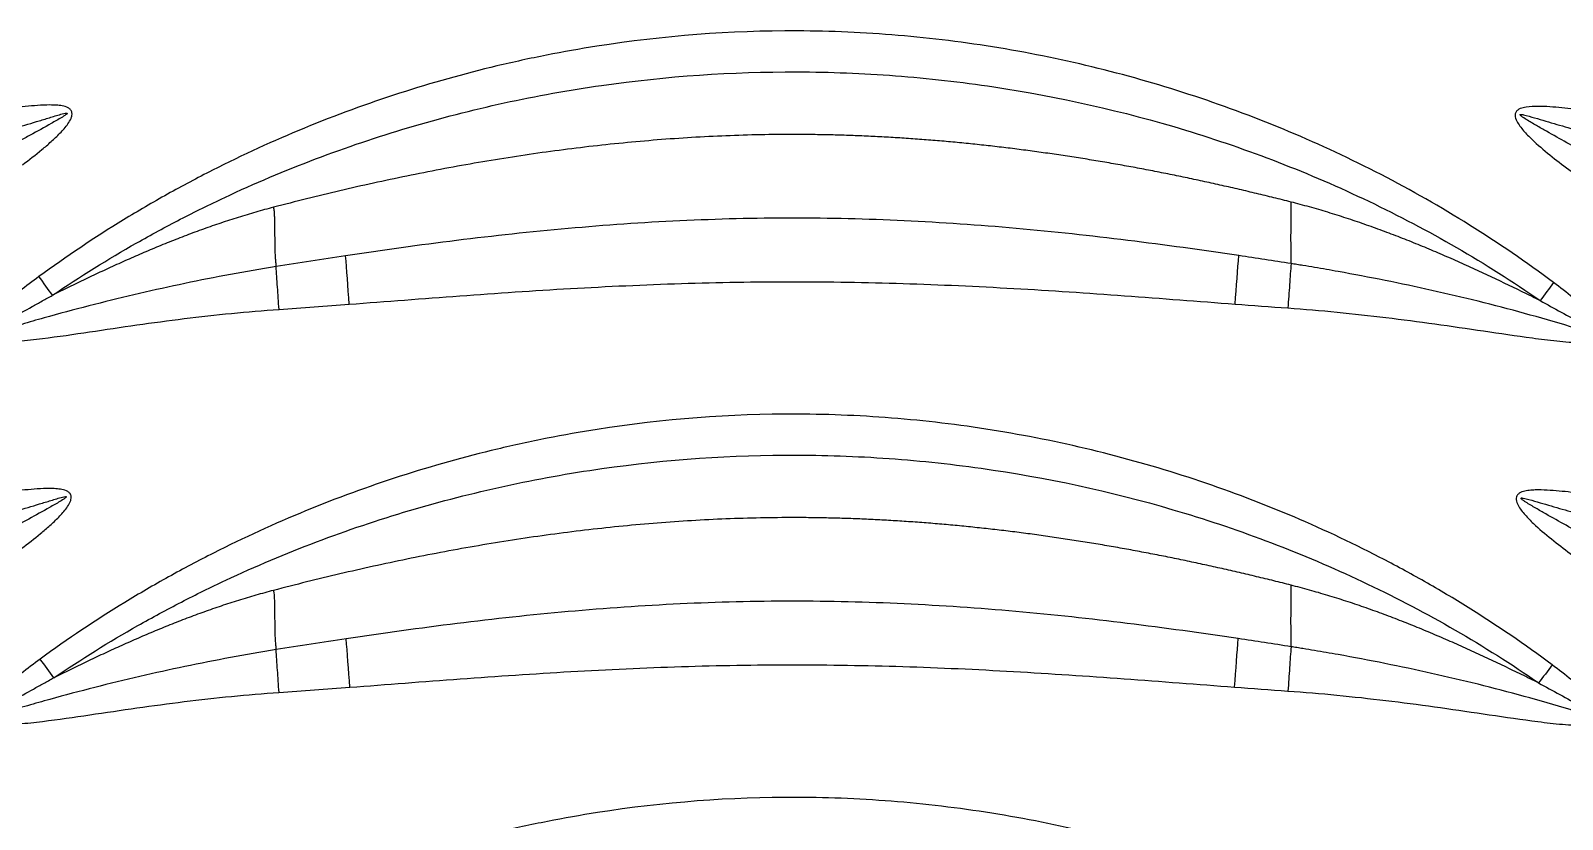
# Model space of a CAD drawing. Extents: x -2 to 78, y -19 to 124.
# Drawn here: x 38.67 to 43.668, y 30.277 to 32.85 of the extents above; entities that cross this region are included whole.
import ezdxf

# ---------------------------------------------------------------- set-up
doc = ezdxf.new("R2010")
doc.units = 0
doc.header["$MEASUREMENT"] = 0
doc.layers.add('1', color=4, linetype='Continuous')
doc.layers.add('GEOMETRY', color=2, linetype='Continuous', lineweight=25)

# ---------------------------------------------------------------- blocks, each defined once
blk = doc.blocks.new('2026 BEAM 220')
at = {"layer": 'GEOMETRY', "flags": 128}
for points in [[(41.6897, 31.9576), (41.6881, 31.979), (41.6865, 32.0002), (41.6849, 32.0211), (41.6833, 32.0415), (41.6818, 32.0614), (41.6804, 32.0804), (41.679, 32.0986), (41.6777, 32.1157)], [(44.5805, 31.9581), (44.5821, 31.9795), (44.5838, 32.0007), (44.5853, 32.0216), (44.5869, 32.0421), (44.5884, 32.0619), (44.5898, 32.081), (44.5912, 32.0991), (44.5925, 32.1163)], [(41.6915, 30.7079), (41.6899, 30.7293), (41.6883, 30.7506), (41.6867, 30.7715), (41.6851, 30.7919), (41.6836, 30.8118), (41.6822, 30.8308), (41.6808, 30.849), (41.6795, 30.8661)], [(44.5786, 30.7085), (44.5802, 30.7299), (44.5818, 30.7511), (44.5834, 30.7721), (44.5849, 30.7925), (44.5864, 30.8123), (44.5879, 30.8314), (44.5892, 30.8496), (44.5905, 30.8667)]]:
    blk.add_lwpolyline(points, dxfattribs=at)
at = {"layer": 'GEOMETRY'}
for points, knots in [([(45.6197, 32.0285), (45.5308, 32.095), (45.4394, 32.1575), (45.2516, 32.2747), (45.1553, 32.3295), (44.8596, 32.4823), (44.6569, 32.5672), (44.2412, 32.7049), (44.0281, 32.7577), (43.7549, 32.8029), (43.6999, 32.8108), (43.5902, 32.8245), (43.5354, 32.8302), (43.371, 32.8441), (43.2615, 32.849), (42.9333, 32.8503), (42.7149, 32.8334), (42.4425, 32.7907), (42.388, 32.7811), (42.2792, 32.7596), (42.2251, 32.7478), (42.0639, 32.7093), (41.958, 32.6796), (41.6442, 32.5783), (41.4407, 32.4948), (41.1937, 32.3697), (41.1447, 32.3436), (41.0479, 32.2896), (41.0001, 32.2617), (40.8584, 32.175), (40.7664, 32.1134), (40.6769, 32.0478)], [0, 0, 0, 0, 0.0625, 0.0625, 0.125, 0.125, 0.25, 0.25, 0.375, 0.375, 0.40625, 0.40625, 0.4375, 0.4375, 0.5, 0.5, 0.625, 0.625, 0.65625, 0.65625, 0.6875, 0.6875, 0.75, 0.75, 0.875, 0.875, 0.90625, 0.90625, 0.9375, 0.9375, 1, 1, 1, 1]), ([(40.7214, 31.987), (40.8107, 32.0477), (40.9022, 32.1046), (41.0427, 32.1843), (41.0901, 32.2099), (41.1859, 32.2594), (41.2344, 32.2833), (41.4784, 32.3976), (41.6786, 32.4734), (41.9863, 32.5647), (42.0901, 32.5914), (42.3001, 32.6372), (42.4066, 32.6564), (42.7256, 32.7019), (42.9386, 32.7165), (43.2586, 32.7154), (43.3653, 32.7112), (43.5256, 32.699), (43.579, 32.694), (43.6859, 32.6819), (43.7395, 32.6748), (44.0058, 32.6349), (44.2143, 32.5877), (44.6224, 32.4635), (44.822, 32.3865), (45.1142, 32.2469), (45.2096, 32.1967), (45.396, 32.0889), (45.487, 32.0313), (45.5757, 31.9698)], [0, 0, 0, 0, 0.0625, 0.0625, 0.09375, 0.09375, 0.125, 0.125, 0.25, 0.25, 0.3125, 0.3125, 0.375, 0.375, 0.5, 0.5, 0.5625, 0.5625, 0.59375, 0.59375, 0.625, 0.625, 0.75, 0.75, 0.875, 0.875, 0.9375, 0.9375, 1, 1, 1, 1]), ([(40.6233, 32.4127), (40.6446, 32.4287), (40.6657, 32.445), (40.6966, 32.4706), (40.7067, 32.4792), (40.7265, 32.497), (40.7362, 32.5062), (40.7548, 32.5253), (40.7637, 32.5352), (40.7753, 32.5517), (40.7789, 32.5574), (40.7829, 32.5666), (40.784, 32.5699), (40.7852, 32.5765), (40.7854, 32.58), (40.784, 32.5866), (40.7824, 32.5897), (40.7779, 32.5948), (40.7752, 32.5968), (40.7662, 32.6016), (40.7596, 32.6034), (40.7464, 32.6059), (40.7397, 32.6067), (40.7262, 32.6075), (40.7195, 32.6077), (40.6993, 32.6077), (40.6858, 32.607), (40.659, 32.6052), (40.6456, 32.6039), (40.6055, 32.5997), (40.5789, 32.5963), (40.499, 32.5854), (40.4459, 32.5773), (40.3396, 32.5614), (40.2865, 32.5536), (40.18, 32.5387), (40.1268, 32.5317), (39.9668, 32.5122), (39.8599, 32.5015), (39.7527, 32.4939)], [0, 0, 0, 0, 0.0625, 0.0625, 0.09375, 0.09375, 0.125, 0.125, 0.15625, 0.15625, 0.171875, 0.171875, 0.179687, 0.179687, 0.1875, 0.1875, 0.195312, 0.195312, 0.203125, 0.203125, 0.21875, 0.21875, 0.234375, 0.234375, 0.25, 0.25, 0.28125, 0.28125, 0.3125, 0.3125, 0.375, 0.375, 0.5, 0.5, 0.625, 0.625, 0.75, 0.75, 1, 1, 1, 1]), ([(46.4603, 32.4982), (46.3565, 32.5053), (46.2529, 32.5158), (46.0979, 32.535), (46.0463, 32.542), (45.9432, 32.5567), (45.8918, 32.5644), (45.7888, 32.5796), (45.7373, 32.5873), (45.6598, 32.5969), (45.6339, 32.5998), (45.595, 32.6025), (45.582, 32.6032), (45.5559, 32.6033), (45.5429, 32.6029), (45.5235, 32.5998), (45.5172, 32.5983), (45.5081, 32.5945), (45.5052, 32.593), (45.5, 32.589), (45.4978, 32.5865), (45.4949, 32.5806), (45.4942, 32.5773), (45.4942, 32.5708), (45.4948, 32.5675), (45.4977, 32.5581), (45.5008, 32.5524), (45.5077, 32.5414), (45.5115, 32.5362), (45.5197, 32.5261), (45.524, 32.5212), (45.5372, 32.507), (45.5464, 32.4979), (45.575, 32.4714), (45.5949, 32.4548), (45.6355, 32.4224), (45.6561, 32.4068), (45.6771, 32.3915)], [0, 0, 0, 0, 0.25, 0.25, 0.375, 0.375, 0.5, 0.5, 0.625, 0.625, 0.6875, 0.6875, 0.71875, 0.71875, 0.75, 0.75, 0.765625, 0.765625, 0.773438, 0.773438, 0.78125, 0.78125, 0.789063, 0.789063, 0.796875, 0.796875, 0.8125, 0.8125, 0.828125, 0.828125, 0.84375, 0.84375, 0.875, 0.875, 0.9375, 0.9375, 1, 1, 1, 1]), ([(39.7629, 32.3492), (39.8659, 32.3654), (39.9686, 32.3838), (40.1731, 32.4251), (40.275, 32.4478), (40.4269, 32.4855), (40.4774, 32.4986), (40.578, 32.5264), (40.6281, 32.5411), (40.6905, 32.5599), (40.703, 32.5637), (40.728, 32.5713), (40.7404, 32.5752), (40.7562, 32.5794), (40.7593, 32.5802), (40.7641, 32.5811), (40.7658, 32.5814), (40.7678, 32.5814), (40.7682, 32.5813), (40.7688, 32.5811), (40.769, 32.581), (40.7691, 32.5806), (40.7691, 32.5804), (40.7687, 32.5794), (40.7681, 32.5788), (40.7651, 32.5761), (40.7623, 32.5743), (40.7568, 32.5707), (40.754, 32.5689), (40.74, 32.5604), (40.7286, 32.5539), (40.6944, 32.5345), (40.6714, 32.5218), (40.6369, 32.5029), (40.6254, 32.4965), (40.6024, 32.484), (40.5908, 32.4777), (40.5793, 32.4714)], [0, 0, 0, 0, 0.25, 0.25, 0.5, 0.5, 0.625, 0.625, 0.75, 0.75, 0.78125, 0.78125, 0.8125, 0.8125, 0.820313, 0.820313, 0.824219, 0.824219, 0.825195, 0.825195, 0.825684, 0.825684, 0.826172, 0.826172, 0.828125, 0.828125, 0.835938, 0.835938, 0.84375, 0.84375, 0.875, 0.875, 0.9375, 0.9375, 0.96875, 0.96875, 1, 1, 1, 1]), ([(45.7216, 32.4523), (45.677, 32.4767), (45.6325, 32.5014), (45.5773, 32.5329), (45.5662, 32.5392), (45.5443, 32.552), (45.5333, 32.5584), (45.52, 32.5672), (45.5174, 32.569), (45.5136, 32.5719), (45.5124, 32.5729), (45.511, 32.5743), (45.5107, 32.5746), (45.5103, 32.5753), (45.5101, 32.5756), (45.51, 32.5764), (45.5104, 32.5767), (45.5111, 32.577), (45.5115, 32.5771), (45.5135, 32.5772), (45.5151, 32.5769), (45.5182, 32.5764), (45.5197, 32.5761), (45.5243, 32.5751), (45.5274, 32.5743), (45.5426, 32.5703), (45.5547, 32.5667), (45.591, 32.556), (45.6152, 32.5489), (45.6637, 32.5348), (45.688, 32.5279), (45.7609, 32.5076), (45.8096, 32.4947), (45.9563, 32.4574), (46.0545, 32.4346), (46.2026, 32.4036), (46.2521, 32.3937), (46.3265, 32.3799), (46.3513, 32.3754), (46.3886, 32.369), (46.4072, 32.3658), (46.4259, 32.3627), (46.4383, 32.3607), (46.4445, 32.3597), (46.4508, 32.3587)], [0, 0, 0, 0, 0.125, 0.125, 0.15625, 0.15625, 0.1875, 0.1875, 0.195313, 0.195313, 0.199219, 0.199219, 0.200195, 0.200195, 0.201172, 0.201172, 0.202148, 0.202148, 0.203125, 0.203125, 0.207031, 0.207031, 0.210938, 0.210938, 0.21875, 0.21875, 0.25, 0.25, 0.3125, 0.3125, 0.375, 0.375, 0.5, 0.5, 0.75, 0.75, 0.875, 0.875, 0.9375, 0.9375, 0.96875, 0.984375, 0.984375, 1, 1, 1, 1]), ([(44.7629, 32.2911), (44.7442, 32.2958), (44.7069, 32.3052), (44.6507, 32.3188), (44.5944, 32.3321), (44.538, 32.345), (44.4815, 32.3575), (44.425, 32.3696), (44.3683, 32.3813), (44.3115, 32.3925), (44.2546, 32.4033), (44.1977, 32.4136), (44.1406, 32.4235), (44.0835, 32.4328), (44.0262, 32.4417), (43.9689, 32.4501), (43.9115, 32.4581), (43.854, 32.4655), (43.7964, 32.4724), (43.7387, 32.4787), (43.681, 32.4846), (43.6232, 32.4899), (43.5654, 32.4946), (43.5075, 32.4988), (43.4495, 32.5024), (43.3916, 32.5055), (43.3335, 32.5079), (43.2755, 32.5097), (43.2174, 32.511), (43.1594, 32.5115), (43.0833, 32.5115), (42.9891, 32.5098), (42.8769, 32.5056), (42.7648, 32.4991), (42.6529, 32.4904), (42.5412, 32.4797), (42.4298, 32.4671), (42.3187, 32.4525), (42.2079, 32.436), (42.0974, 32.4177), (41.9873, 32.3978), (41.8775, 32.3761), (41.7681, 32.3528), (41.6591, 32.328), (41.5504, 32.3018), (41.4782, 32.2832), (41.4422, 32.2739)], [0, 0, 0, 0, 0.017238, 0.034478, 0.05172, 0.068963, 0.086206, 0.10345, 0.120693, 0.137935, 0.155177, 0.172417, 0.189658, 0.206897, 0.224137, 0.241378, 0.258619, 0.275862, 0.293105, 0.31035, 0.327594, 0.344839, 0.362082, 0.379325, 0.396567, 0.413808, 0.431048, 0.448287, 0.465525, 0.482763, 0.500001, 0.533328, 0.566659, 0.599993, 0.633332, 0.666672, 0.70001, 0.733344, 0.766672, 0.799998, 0.833326, 0.866658, 0.899997, 0.933337, 0.966673, 1, 1, 1, 1]), ([(41.4422, 32.2739), (41.4325, 32.2714), (41.4133, 32.2663), (41.3845, 32.2582), (41.3558, 32.2499), (41.3273, 32.2411), (41.2988, 32.2321), (41.2704, 32.2227), (41.2422, 32.213), (41.214, 32.203), (41.1859, 32.1928), (41.1579, 32.1823), (41.13, 32.1715), (41.1022, 32.1605), (41.0744, 32.1492), (41.0468, 32.1378), (41.0192, 32.1261), (40.9918, 32.1142), (40.9644, 32.1021), (40.937, 32.0899), (40.9098, 32.0775), (40.8826, 32.0649), (40.8555, 32.0522), (40.8285, 32.0393), (40.8015, 32.0264), (40.7745, 32.0133), (40.7477, 32.0001), (40.7298, 31.9912), (40.7209, 31.9867)], [0, 0, 0, 0, 0.038489, 0.076964, 0.115428, 0.153883, 0.192333, 0.230779, 0.269224, 0.307669, 0.346115, 0.384563, 0.423014, 0.461468, 0.499926, 0.538387, 0.576851, 0.615317, 0.653787, 0.692257, 0.730729, 0.769201, 0.807672, 0.846142, 0.884609, 0.923074, 0.961538, 1, 1, 1, 1]), ([(41.4422, 32.2739), (41.4425, 32.2719), (41.4432, 32.2677), (41.444, 32.261), (41.4446, 32.2539), (41.445, 32.2463), (41.4454, 32.2384), (41.4456, 32.2301), (41.4458, 32.2215), (41.4459, 32.2127), (41.446, 32.2036), (41.446, 32.1944), (41.4461, 32.185), (41.4461, 32.1756), (41.4462, 32.1661), (41.4463, 32.1566), (41.4464, 32.1473), (41.4466, 32.138), (41.4469, 32.129), (41.4473, 32.1201), (41.4478, 32.1115), (41.4483, 32.1032), (41.449, 32.0953), (41.4498, 32.0877), (41.4505, 32.0829), (41.4508, 32.0805)], [0, 0, 0, 0, 0.033363, 0.068562, 0.105508, 0.144092, 0.184194, 0.225683, 0.268419, 0.31226, 0.357057, 0.402662, 0.448921, 0.495682, 0.54279, 0.590094, 0.637439, 0.684675, 0.731651, 0.77822, 0.824236, 0.869556, 0.914045, 0.957568, 1, 1, 1, 1]), ([(44.7629, 32.0901), (44.7629, 32.0925), (44.763, 32.0973), (44.763, 32.1047), (44.763, 32.1123), (44.763, 32.12), (44.763, 32.1279), (44.763, 32.136), (44.7629, 32.1481), (44.7628, 32.1642), (44.7628, 32.1843), (44.7629, 32.2041), (44.7629, 32.2232), (44.7629, 32.2416), (44.7629, 32.259), (44.7629, 32.2755), (44.7629, 32.2859), (44.7629, 32.2911)], [0, 0, 0, 0, 0.041223, 0.082474, 0.123753, 0.16506, 0.206397, 0.247762, 0.289156, 0.389141, 0.485958, 0.579597, 0.670054, 0.757324, 0.841405, 0.922296, 1, 1, 1, 1]), ([(45.5757, 31.9696), (45.557, 31.9788), (45.5195, 31.9973), (45.4632, 32.0246), (45.4066, 32.0515), (45.3498, 32.0777), (45.2927, 32.1034), (45.2353, 32.1283), (45.1775, 32.1524), (45.1194, 32.1756), (45.061, 32.1978), (45.0022, 32.2189), (44.943, 32.2389), (44.8833, 32.2577), (44.8234, 32.2753), (44.7831, 32.2858), (44.7629, 32.2911)], [0, 0, 0, 0, 0.0714357, 0.1428777, 0.2143225, 0.2857658, 0.3572034, 0.4286317, 0.5000488, 0.5714547, 0.6428516, 0.7142447, 0.7856423, 0.8570562, 0.9285021, 1, 1, 1, 1]), ([(44.5925, 32.1163), (44.3512, 32.1523), (44.1094, 32.1833), (43.7447, 32.2157), (43.6227, 32.2242), (43.3789, 32.2356), (43.2569, 32.2386), (43.0129, 32.2386), (42.8909, 32.2355), (42.6467, 32.2239), (42.525, 32.2154), (42.1606, 32.1829), (41.9189, 32.1518), (41.6777, 32.1157)], [0, 0, 0, 0, 0.25, 0.25, 0.375, 0.375, 0.5, 0.5, 0.625, 0.625, 0.75, 0.75, 1, 1, 1, 1]), ([(40.6768, 32.0478), (40.6558, 32.0323), (40.6349, 32.0165), (40.5941, 31.9839), (40.5741, 31.9671), (40.5454, 31.9404), (40.5361, 31.9312), (40.5229, 31.9167), (40.5186, 31.9118), (40.5105, 31.9015), (40.5066, 31.8962), (40.4999, 31.8849), (40.4969, 31.879), (40.4946, 31.8694), (40.4943, 31.8661), (40.495, 31.8595), (40.4961, 31.8563), (40.4998, 31.8509), (40.5024, 31.8487), (40.5078, 31.8451), (40.5109, 31.8437), (40.5201, 31.8403), (40.5265, 31.839), (40.5459, 31.8363), (40.5588, 31.836), (40.5848, 31.8363), (40.5978, 31.8369), (40.6366, 31.8398), (40.6624, 31.8426), (40.7396, 31.8522), (40.7909, 31.8598), (40.8936, 31.875), (40.9449, 31.8827), (41.0477, 31.8973), (41.0991, 31.9042), (41.2535, 31.9233), (41.3567, 31.9338), (41.4603, 31.9409)], [0, 0, 0, 0, 0.0625, 0.0625, 0.125, 0.125, 0.15625, 0.15625, 0.171875, 0.171875, 0.1875, 0.1875, 0.203125, 0.203125, 0.210937, 0.210937, 0.21875, 0.21875, 0.226562, 0.226562, 0.234375, 0.234375, 0.25, 0.25, 0.28125, 0.28125, 0.3125, 0.3125, 0.375, 0.375, 0.5, 0.5, 0.625, 0.625, 0.75, 0.75, 1, 1, 1, 1]), ([(41.4508, 32.0805), (41.3512, 32.0645), (41.2519, 32.046), (41.0543, 32.0046), (40.9559, 31.9818), (40.8091, 31.9444), (40.7603, 31.9315), (40.6873, 31.9112), (40.663, 31.9043), (40.6146, 31.8902), (40.5904, 31.883), (40.554, 31.8724), (40.5419, 31.8688), (40.5267, 31.8648), (40.5236, 31.8641), (40.519, 31.8631), (40.5174, 31.8628), (40.5151, 31.8625), (40.5143, 31.8624), (40.5127, 31.8623), (40.5119, 31.8623), (40.5108, 31.8626), (40.5104, 31.8629), (40.5104, 31.8637), (40.5106, 31.8641), (40.5113, 31.8651), (40.5118, 31.8657), (40.5136, 31.8673), (40.5148, 31.8682), (40.5186, 31.871), (40.5212, 31.8728), (40.5343, 31.8814), (40.5452, 31.8878), (40.5669, 31.9004), (40.5778, 31.9067), (40.6105, 31.9253), (40.6325, 31.9376), (40.6654, 31.956), (40.6764, 31.9621), (40.6984, 31.9743), (40.7093, 31.9803), (40.7204, 31.9864)], [0, 0, 0, 0, 0.25, 0.25, 0.5, 0.5, 0.625, 0.625, 0.6875, 0.6875, 0.75, 0.75, 0.78125, 0.78125, 0.789062, 0.789062, 0.792969, 0.792969, 0.794922, 0.794922, 0.796875, 0.796875, 0.797852, 0.797852, 0.798828, 0.798828, 0.800781, 0.800781, 0.804687, 0.804687, 0.8125, 0.8125, 0.84375, 0.84375, 0.875, 0.875, 0.9375, 0.9375, 0.96875, 0.96875, 1, 1, 1, 1]), ([(41.4603, 31.9408), (41.4586, 31.9655), (41.457, 31.9902), (41.4537, 32.0375), (41.4522, 32.0601), (41.4508, 32.0805)], [0, 0, 0, 0, 0.5, 0.5, 1, 1, 1, 1]), ([(44.7629, 32.0901), (44.7615, 32.0691), (44.7598, 32.0459), (44.7564, 31.9969), (44.7545, 31.9711), (44.7527, 31.9454)], [0, 0, 0, 0, 0.5, 0.5, 1, 1, 1, 1]), ([(45.5757, 31.9696), (45.5987, 31.9571), (45.6217, 31.9445), (45.6677, 31.9192), (45.6906, 31.9066), (45.7249, 31.8872), (45.7362, 31.8807), (45.7502, 31.8721), (45.753, 31.8704), (45.7585, 31.8668), (45.7612, 31.865), (45.7643, 31.8622), (45.7649, 31.8616), (45.7655, 31.8605), (45.7655, 31.86), (45.7648, 31.8596), (45.7644, 31.8595), (45.7624, 31.8594), (45.7607, 31.8597), (45.7559, 31.8606), (45.7528, 31.8614), (45.7371, 31.8655), (45.7247, 31.8693), (45.6998, 31.8769), (45.6873, 31.8806), (45.6251, 31.8994), (45.5752, 31.9139), (45.4749, 31.9415), (45.4246, 31.9546), (45.2732, 31.9921), (45.1716, 32.0147), (45.0188, 32.0454), (44.9678, 32.0551), (44.8911, 32.0689), (44.8655, 32.0733), (44.8271, 32.0798), (44.8078, 32.083), (44.7886, 32.086), (44.7758, 32.0881), (44.7694, 32.0891), (44.7629, 32.0901)], [0, 0, 0, 0, 0.0625, 0.0625, 0.125, 0.125, 0.15625, 0.15625, 0.164062, 0.164062, 0.171875, 0.171875, 0.173828, 0.173828, 0.174805, 0.174805, 0.175781, 0.175781, 0.179687, 0.179687, 0.1875, 0.1875, 0.21875, 0.21875, 0.25, 0.25, 0.375, 0.375, 0.5, 0.5, 0.75, 0.75, 0.875, 0.875, 0.9375, 0.9375, 0.96875, 0.984375, 0.984375, 1, 1, 1, 1]), ([(41.6897, 31.9576), (41.81, 31.9667), (41.9303, 31.9762), (42.1709, 31.9938), (42.2913, 32.002), (42.5321, 32.0158), (42.6526, 32.0214), (42.8939, 32.029), (43.0145, 32.0311), (43.2557, 32.0311), (43.3763, 32.0291), (43.6174, 32.0216), (43.738, 32.016), (43.9789, 32.0023), (44.0993, 31.9942), (44.3399, 31.9766), (44.4602, 31.9672), (44.5805, 31.9581)], [0, 0, 0, 0, 0.125, 0.125, 0.25, 0.25, 0.375, 0.375, 0.5, 0.5, 0.625, 0.625, 0.75, 0.75, 0.875, 0.875, 1, 1, 1, 1]), ([(44.7527, 31.9454), (44.8598, 31.9379), (44.9664, 31.9272), (45.126, 31.9079), (45.1791, 31.901), (45.2853, 31.8862), (45.3383, 31.8784), (45.4443, 31.8627), (45.4973, 31.8547), (45.577, 31.844), (45.6035, 31.8406), (45.6435, 31.8365), (45.6568, 31.8353), (45.6836, 31.8335), (45.697, 31.8329), (45.717, 31.833), (45.7237, 31.8332), (45.7371, 31.8342), (45.7438, 31.8349), (45.7569, 31.8376), (45.7635, 31.8395), (45.7722, 31.8445), (45.7749, 31.8465), (45.7792, 31.8517), (45.7807, 31.8549), (45.7818, 31.8615), (45.7816, 31.865), (45.7803, 31.8715), (45.7791, 31.8747), (45.7751, 31.8839), (45.7716, 31.8896), (45.76, 31.9059), (45.7511, 31.9159), (45.7325, 31.935), (45.7228, 31.9442), (45.703, 31.962), (45.6929, 31.9707), (45.6621, 31.9961), (45.641, 32.0125), (45.6197, 32.0285)], [0, 0, 0, 0, 0.25, 0.25, 0.375, 0.375, 0.5, 0.5, 0.625, 0.625, 0.6875, 0.6875, 0.71875, 0.71875, 0.75, 0.75, 0.765625, 0.765625, 0.78125, 0.78125, 0.796875, 0.796875, 0.804688, 0.804688, 0.8125, 0.8125, 0.820313, 0.820313, 0.828125, 0.828125, 0.84375, 0.84375, 0.875, 0.875, 0.90625, 0.90625, 0.9375, 0.9375, 1, 1, 1, 1]), ([(45.6151, 30.781), (45.5263, 30.8473), (45.435, 30.9096), (45.2944, 30.9972), (45.247, 31.0255), (45.1508, 31.0801), (45.1021, 31.1064), (44.8562, 31.2333), (44.6539, 31.3179), (44.2389, 31.4551), (44.0262, 31.5077), (43.7535, 31.5527), (43.6986, 31.5606), (43.5891, 31.5743), (43.5344, 31.58), (43.3704, 31.5938), (43.2611, 31.5987), (42.9336, 31.5999), (42.7156, 31.5831), (42.4437, 31.5405), (42.3893, 31.5309), (42.2807, 31.5095), (42.2267, 31.4977), (42.0659, 31.4594), (41.9601, 31.4298), (41.6469, 31.3289), (41.4438, 31.2457), (41.1972, 31.121), (41.1482, 31.095), (41.0515, 31.0411), (41.0038, 31.0133), (40.8624, 30.9269), (40.7705, 30.8655), (40.6811, 30.8001)], [0, 0, 0, 0, 0.0625, 0.0625, 0.09375, 0.09375, 0.125, 0.125, 0.25, 0.25, 0.375, 0.375, 0.40625, 0.40625, 0.4375, 0.4375, 0.5, 0.5, 0.625, 0.625, 0.65625, 0.65625, 0.6875, 0.6875, 0.75, 0.75, 0.875, 0.875, 0.90625, 0.90625, 0.9375, 0.9375, 1, 1, 1, 1]), ([(40.7256, 30.7391), (40.8148, 30.7996), (40.9062, 30.8563), (41.0465, 30.9357), (41.0938, 30.9613), (41.1894, 31.0106), (41.2378, 31.0344), (41.4814, 31.1483), (41.6813, 31.2238), (41.9884, 31.3148), (42.092, 31.3414), (42.3016, 31.3871), (42.4079, 31.4063), (42.7262, 31.4516), (42.9388, 31.4662), (43.2582, 31.4651), (43.3647, 31.4609), (43.5246, 31.4487), (43.5779, 31.4437), (43.6846, 31.4317), (43.7381, 31.4247), (44.0039, 31.3848), (44.212, 31.3378), (44.6193, 31.2141), (44.8185, 31.1373), (45.1102, 30.9983), (45.2055, 30.9482), (45.3916, 30.8408), (45.4825, 30.7834), (45.5711, 30.7221)], [0, 0, 0, 0, 0.0625, 0.0625, 0.09375, 0.09375, 0.125, 0.125, 0.25, 0.25, 0.3125, 0.3125, 0.375, 0.375, 0.5, 0.5, 0.5625, 0.5625, 0.59375, 0.59375, 0.625, 0.625, 0.75, 0.75, 0.875, 0.875, 0.9375, 0.9375, 1, 1, 1, 1]), ([(40.6192, 31.1605), (40.6406, 31.1764), (40.6617, 31.1927), (40.6925, 31.2182), (40.7027, 31.2269), (40.7225, 31.2446), (40.7322, 31.2537), (40.7508, 31.2727), (40.7598, 31.2826), (40.7715, 31.299), (40.7751, 31.3046), (40.7794, 31.3137), (40.7806, 31.3169), (40.7822, 31.3235), (40.7825, 31.3269), (40.7817, 31.3336), (40.7804, 31.3369), (40.7764, 31.3424), (40.7738, 31.3445), (40.7651, 31.3498), (40.7585, 31.3517), (40.7453, 31.3545), (40.7386, 31.3553), (40.7252, 31.3563), (40.7185, 31.3565), (40.6983, 31.3566), (40.6848, 31.356), (40.658, 31.3542), (40.6446, 31.353), (40.6046, 31.3489), (40.578, 31.3455), (40.4982, 31.3347), (40.4451, 31.3266), (40.339, 31.3108), (40.2859, 31.303), (40.1796, 31.2882), (40.1264, 31.2812), (39.9666, 31.2619), (39.8599, 31.2512), (39.7527, 31.2437)], [0, 0, 0, 0, 0.0625, 0.0625, 0.09375, 0.09375, 0.125, 0.125, 0.15625, 0.15625, 0.171875, 0.171875, 0.179688, 0.179688, 0.1875, 0.1875, 0.195313, 0.195313, 0.203125, 0.203125, 0.21875, 0.21875, 0.234375, 0.234375, 0.25, 0.25, 0.28125, 0.28125, 0.3125, 0.3125, 0.375, 0.375, 0.5, 0.5, 0.625, 0.625, 0.75, 0.75, 1, 1, 1, 1]), ([(46.4603, 31.2478), (46.3565, 31.2549), (46.253, 31.2654), (46.0982, 31.2845), (46.0466, 31.2914), (45.9437, 31.306), (45.8922, 31.3137), (45.7893, 31.3288), (45.7379, 31.3365), (45.6605, 31.3459), (45.6346, 31.3487), (45.5957, 31.3513), (45.5827, 31.3519), (45.5632, 31.3518), (45.5567, 31.3517), (45.5437, 31.3508), (45.5372, 31.3501), (45.5244, 31.3478), (45.518, 31.3461), (45.5092, 31.3418), (45.5064, 31.3401), (45.5017, 31.3356), (45.4998, 31.3328), (45.4976, 31.3267), (45.4973, 31.3233), (45.4979, 31.3168), (45.4988, 31.3136), (45.5021, 31.3044), (45.5053, 31.2987), (45.5124, 31.2879), (45.5163, 31.2827), (45.5246, 31.2727), (45.5289, 31.2679), (45.5421, 31.2537), (45.5514, 31.2447), (45.58, 31.2184), (45.5999, 31.2018), (45.6404, 31.1696), (45.6611, 31.154), (45.682, 31.1388)], [0, 0, 0, 0, 0.25, 0.25, 0.375, 0.375, 0.5, 0.5, 0.625, 0.625, 0.6875, 0.6875, 0.71875, 0.71875, 0.734375, 0.734375, 0.75, 0.75, 0.765625, 0.765625, 0.773438, 0.773438, 0.78125, 0.78125, 0.789063, 0.789063, 0.796875, 0.796875, 0.8125, 0.8125, 0.828125, 0.828125, 0.84375, 0.84375, 0.875, 0.875, 0.9375, 0.9375, 1, 1, 1, 1]), ([(39.7629, 31.0991), (39.866, 31.1152), (39.9688, 31.1337), (40.1734, 31.1749), (40.2754, 31.1977), (40.4274, 31.2354), (40.4779, 31.2486), (40.5786, 31.2764), (40.6287, 31.291), (40.6912, 31.3098), (40.7037, 31.3136), (40.7224, 31.3193), (40.7286, 31.3212), (40.7412, 31.3248), (40.7474, 31.3267), (40.7569, 31.329), (40.7601, 31.3298), (40.7642, 31.3301), (40.7651, 31.3302), (40.766, 31.3298), (40.7661, 31.3296), (40.7662, 31.3292), (40.7662, 31.329), (40.7659, 31.3284), (40.7657, 31.3281), (40.7643, 31.3266), (40.763, 31.3256), (40.7565, 31.3208), (40.7509, 31.3174), (40.7342, 31.3074), (40.723, 31.301), (40.6891, 31.2818), (40.6663, 31.2693), (40.6322, 31.2505), (40.6208, 31.2442), (40.598, 31.2318), (40.5867, 31.2256), (40.5752, 31.2194)], [0, 0, 0, 0, 0.25, 0.25, 0.5, 0.5, 0.625, 0.625, 0.75, 0.75, 0.78125, 0.78125, 0.796875, 0.796875, 0.8125, 0.8125, 0.820312, 0.820312, 0.822266, 0.822266, 0.822754, 0.822754, 0.823242, 0.823242, 0.824219, 0.824219, 0.828125, 0.828125, 0.84375, 0.84375, 0.875, 0.875, 0.9375, 0.9375, 0.96875, 0.96875, 1, 1, 1, 1]), ([(45.7266, 31.1998), (45.6823, 31.224), (45.6382, 31.2485), (45.5834, 31.2797), (45.5724, 31.2859), (45.5507, 31.2986), (45.5398, 31.305), (45.5265, 31.3135), (45.5239, 31.3153), (45.52, 31.318), (45.5187, 31.3189), (45.5163, 31.3209), (45.515, 31.3219), (45.5138, 31.3235), (45.5136, 31.3238), (45.5133, 31.3245), (45.5134, 31.325), (45.5144, 31.3257), (45.5153, 31.3256), (45.5177, 31.3256), (45.5192, 31.3253), (45.5239, 31.3245), (45.527, 31.3238), (45.5423, 31.32), (45.5544, 31.3164), (45.5907, 31.3058), (45.6149, 31.2986), (45.6634, 31.2846), (45.6877, 31.2777), (45.7606, 31.2574), (45.8094, 31.2444), (45.9561, 31.2072), (46.0544, 31.1844), (46.2519, 31.143), (46.3512, 31.1245), (46.4507, 31.1085)], [0, 0, 0, 0, 0.125, 0.125, 0.15625, 0.15625, 0.1875, 0.1875, 0.195313, 0.195313, 0.199219, 0.199219, 0.203125, 0.203125, 0.204102, 0.204102, 0.205078, 0.205078, 0.207031, 0.207031, 0.210938, 0.210938, 0.21875, 0.21875, 0.25, 0.25, 0.3125, 0.3125, 0.375, 0.375, 0.5, 0.5, 0.75, 0.75, 1, 1, 1, 1]), ([(44.7629, 31.0411), (44.7442, 31.0458), (44.7069, 31.0552), (44.6507, 31.0688), (44.5944, 31.0821), (44.538, 31.095), (44.4815, 31.1075), (44.425, 31.1196), (44.3683, 31.1313), (44.3115, 31.1425), (44.2546, 31.1533), (44.1977, 31.1636), (44.1406, 31.1735), (44.0835, 31.1828), (44.0262, 31.1917), (43.9689, 31.2001), (43.9115, 31.2081), (43.854, 31.2155), (43.7964, 31.2224), (43.7387, 31.2287), (43.681, 31.2346), (43.6232, 31.2399), (43.5654, 31.2446), (43.5075, 31.2488), (43.4495, 31.2524), (43.3916, 31.2555), (43.3335, 31.2579), (43.2755, 31.2597), (43.2174, 31.261), (43.1594, 31.2615), (43.0833, 31.2615), (42.9891, 31.2598), (42.8769, 31.2556), (42.7648, 31.2491), (42.6529, 31.2404), (42.5412, 31.2297), (42.4298, 31.2171), (42.3187, 31.2025), (42.2079, 31.186), (42.0974, 31.1677), (41.9873, 31.1478), (41.8775, 31.1261), (41.7681, 31.1028), (41.6591, 31.078), (41.5504, 31.0518), (41.4782, 31.0332), (41.4422, 31.0239)], [0, 0, 0, 0, 0.017238, 0.034478, 0.05172, 0.068963, 0.086206, 0.10345, 0.120693, 0.137935, 0.155177, 0.172417, 0.189658, 0.206897, 0.224137, 0.241378, 0.258619, 0.275862, 0.293105, 0.31035, 0.327594, 0.344839, 0.362082, 0.379325, 0.396567, 0.413808, 0.431048, 0.448287, 0.465525, 0.482763, 0.500001, 0.533328, 0.566659, 0.599993, 0.633332, 0.666672, 0.70001, 0.733344, 0.766672, 0.799998, 0.833326, 0.866658, 0.899997, 0.933337, 0.966673, 1, 1, 1, 1]), ([(41.4422, 31.0239), (41.4326, 31.0214), (41.4135, 31.0164), (41.3849, 31.0083), (41.3564, 31), (41.328, 30.9913), (41.2997, 30.9823), (41.2715, 30.973), (41.2434, 30.9634), (41.2153, 30.9535), (41.1874, 30.9434), (41.1596, 30.9329), (41.1319, 30.9222), (41.1042, 30.9113), (41.0766, 30.9001), (41.0492, 30.8888), (41.0218, 30.8772), (40.9945, 30.8654), (40.9672, 30.8534), (40.9401, 30.8412), (40.913, 30.8289), (40.8859, 30.8164), (40.859, 30.8038), (40.8321, 30.7911), (40.8053, 30.7782), (40.7785, 30.7652), (40.7518, 30.7521), (40.734, 30.7433), (40.7251, 30.7389)], [0, 0, 0, 0, 0.038489, 0.076964, 0.115428, 0.153884, 0.192333, 0.23078, 0.269225, 0.30767, 0.346115, 0.384564, 0.423014, 0.461468, 0.499925, 0.538386, 0.57685, 0.615316, 0.653785, 0.692256, 0.730728, 0.7692, 0.807671, 0.846141, 0.884609, 0.923074, 0.961538, 1, 1, 1, 1]), ([(41.4422, 31.0239), (41.4425, 31.0219), (41.4432, 31.0177), (41.444, 31.011), (41.4446, 31.0039), (41.445, 30.9964), (41.4454, 30.9884), (41.4456, 30.9802), (41.4458, 30.9716), (41.4459, 30.9628), (41.446, 30.9537), (41.446, 30.9445), (41.4461, 30.9351), (41.4461, 30.9256), (41.4462, 30.9162), (41.4463, 30.9067), (41.4464, 30.8974), (41.4466, 30.8881), (41.4469, 30.8791), (41.4473, 30.8702), (41.4478, 30.8617), (41.4483, 30.8534), (41.449, 30.8454), (41.4498, 30.8379), (41.4505, 30.833), (41.4508, 30.8307)], [0, 0, 0, 0, 0.033361, 0.068557, 0.105498, 0.144077, 0.184172, 0.225653, 0.268382, 0.312215, 0.357005, 0.402602, 0.448854, 0.49561, 0.542714, 0.590015, 0.63736, 0.684596, 0.731575, 0.77815, 0.824173, 0.869505, 0.914008, 0.957548, 1, 1, 1, 1]), ([(44.7629, 30.8402), (44.7629, 30.8426), (44.763, 30.8474), (44.763, 30.8548), (44.763, 30.8623), (44.763, 30.8701), (44.763, 30.878), (44.763, 30.886), (44.7629, 30.8981), (44.7628, 30.9142), (44.7628, 30.9343), (44.7629, 30.9541), (44.7629, 30.9732), (44.7629, 30.9916), (44.7629, 31.009), (44.7629, 31.0255), (44.7629, 31.0359), (44.7629, 31.0411)], [0, 0, 0, 0, 0.04114, 0.082308, 0.123504, 0.164729, 0.205982, 0.247264, 0.288575, 0.388641, 0.485537, 0.579253, 0.669784, 0.757126, 0.841275, 0.922232, 1, 1, 1, 1]), ([(45.571, 30.7219), (45.5524, 30.7311), (45.5152, 30.7494), (45.4592, 30.7765), (45.4029, 30.8032), (45.3464, 30.8293), (45.2896, 30.8547), (45.2325, 30.8794), (45.1751, 30.9033), (45.1174, 30.9264), (45.0593, 30.9484), (45.0008, 30.9694), (44.9419, 30.9893), (44.8826, 31.0079), (44.823, 31.0254), (44.783, 31.0358), (44.7629, 31.0411)], [0, 0, 0, 0, 0.071436, 0.142879, 0.214324, 0.285767, 0.357204, 0.428632, 0.500048, 0.571454, 0.64285, 0.714244, 0.785641, 0.857056, 0.928502, 1, 1, 1, 1]), ([(44.5905, 30.8667), (44.3496, 30.9026), (44.108, 30.9335), (43.7438, 30.9659), (43.622, 30.9743), (43.3785, 30.9857), (43.2567, 30.9887), (43.013, 30.9886), (42.8911, 30.9856), (42.6473, 30.974), (42.5257, 30.9655), (42.1618, 30.9331), (41.9204, 30.9021), (41.6795, 30.8661)], [0, 0, 0, 0, 0.25, 0.25, 0.375, 0.375, 0.5, 0.5, 0.625, 0.625, 0.75, 0.75, 1, 1, 1, 1]), ([(40.6811, 30.8001), (40.66, 30.7847), (40.6392, 30.7689), (40.5984, 30.7364), (40.5784, 30.7197), (40.5496, 30.693), (40.5403, 30.6839), (40.5271, 30.6696), (40.5228, 30.6647), (40.5146, 30.6545), (40.5106, 30.6492), (40.5037, 30.6381), (40.5006, 30.6322), (40.4979, 30.6228), (40.4973, 30.6195), (40.4974, 30.613), (40.4981, 30.6097), (40.5013, 30.6038), (40.5036, 30.6014), (40.5088, 30.5974), (40.5118, 30.5959), (40.5209, 30.5921), (40.5272, 30.5907), (40.5401, 30.5886), (40.5466, 30.5881), (40.5596, 30.5874), (40.566, 30.5873), (40.5854, 30.5874), (40.5984, 30.588), (40.6371, 30.5907), (40.6629, 30.5935), (40.7401, 30.6029), (40.7914, 30.6105), (40.894, 30.6256), (40.9453, 30.6332), (41.0479, 30.6478), (41.0993, 30.6547), (41.2536, 30.6737), (41.3568, 30.6841), (41.4602, 30.6912)], [0, 0, 0, 0, 0.0625, 0.0625, 0.125, 0.125, 0.15625, 0.15625, 0.171875, 0.171875, 0.1875, 0.1875, 0.203125, 0.203125, 0.210937, 0.210937, 0.21875, 0.21875, 0.226562, 0.226562, 0.234375, 0.234375, 0.25, 0.25, 0.265625, 0.265625, 0.28125, 0.28125, 0.3125, 0.3125, 0.375, 0.375, 0.5, 0.5, 0.625, 0.625, 0.75, 0.75, 1, 1, 1, 1]), ([(41.4508, 30.8307), (41.3513, 30.8147), (41.2521, 30.7962), (41.0548, 30.7549), (40.9565, 30.7321), (40.8098, 30.6949), (40.7611, 30.6819), (40.6882, 30.6617), (40.6639, 30.6548), (40.6155, 30.6408), (40.5913, 30.6336), (40.555, 30.623), (40.5429, 30.6194), (40.5276, 30.6156), (40.5245, 30.6149), (40.5199, 30.614), (40.5183, 30.6137), (40.5159, 30.6136), (40.5151, 30.6135), (40.514, 30.6138), (40.5135, 30.6139), (40.5132, 30.6146), (40.5133, 30.6151), (40.5139, 30.6161), (40.5144, 30.6167), (40.5156, 30.6178), (40.5161, 30.6183), (40.518, 30.6198), (40.5192, 30.6207), (40.5231, 30.6235), (40.5257, 30.6252), (40.5388, 30.6337), (40.5497, 30.6401), (40.5713, 30.6527), (40.5822, 30.659), (40.6149, 30.6776), (40.6368, 30.6898), (40.6697, 30.7082), (40.6807, 30.7143), (40.7026, 30.7264), (40.7136, 30.7324), (40.7246, 30.7385)], [0, 0, 0, 0, 0.25, 0.25, 0.5, 0.5, 0.625, 0.625, 0.6875, 0.6875, 0.75, 0.75, 0.78125, 0.78125, 0.789062, 0.789062, 0.792969, 0.792969, 0.794922, 0.794922, 0.795898, 0.795898, 0.796875, 0.796875, 0.798828, 0.798828, 0.800781, 0.800781, 0.804687, 0.804687, 0.8125, 0.8125, 0.84375, 0.84375, 0.875, 0.875, 0.9375, 0.9375, 0.96875, 0.96875, 1, 1, 1, 1]), ([(41.4603, 30.6911), (41.4586, 30.7158), (41.4569, 30.7405), (41.4537, 30.7877), (41.4522, 30.8102), (41.4508, 30.8307)], [0, 0, 0, 0, 0.5, 0.5, 1, 1, 1, 1]), ([(44.7629, 30.8402), (44.7615, 30.8193), (44.7598, 30.796), (44.7564, 30.7471), (44.7546, 30.7214), (44.7528, 30.6957)], [0, 0, 0, 0, 0.5, 0.5, 1, 1, 1, 1]), ([(45.571, 30.7219), (45.5941, 30.7094), (45.6171, 30.6969), (45.663, 30.6716), (45.686, 30.6589), (45.7202, 30.6395), (45.7316, 30.633), (45.7456, 30.6245), (45.7484, 30.6227), (45.7539, 30.6192), (45.7566, 30.6174), (45.7598, 30.6148), (45.7604, 30.6143), (45.7613, 30.6134), (45.7616, 30.6131), (45.762, 30.6124), (45.7623, 30.612), (45.762, 30.6112), (45.7616, 30.611), (45.7608, 30.6109), (45.7604, 30.6109), (45.7591, 30.6109), (45.7583, 30.611), (45.7543, 30.6116), (45.7512, 30.6124), (45.7354, 30.6164), (45.723, 30.6202), (45.6982, 30.6277), (45.6858, 30.6314), (45.6236, 30.65), (45.5738, 30.6645), (45.4737, 30.6921), (45.4235, 30.7051), (45.2723, 30.7425), (45.1709, 30.765), (45.0184, 30.7957), (44.9674, 30.8054), (44.8908, 30.8191), (44.8653, 30.8235), (44.8269, 30.8299), (44.8078, 30.8331), (44.7886, 30.8362), (44.7758, 30.8382), (44.7694, 30.8392), (44.7629, 30.8403)], [0, 0, 0, 0, 0.0625, 0.0625, 0.125, 0.125, 0.15625, 0.15625, 0.164063, 0.164063, 0.171875, 0.171875, 0.173828, 0.173828, 0.174805, 0.174805, 0.175781, 0.175781, 0.176758, 0.176758, 0.177734, 0.177734, 0.179688, 0.179688, 0.1875, 0.1875, 0.21875, 0.21875, 0.25, 0.25, 0.375, 0.375, 0.5, 0.5, 0.75, 0.75, 0.875, 0.875, 0.9375, 0.9375, 0.96875, 0.984375, 0.984375, 1, 1, 1, 1]), ([(41.6915, 30.7079), (41.8117, 30.7171), (41.9318, 30.7265), (42.1721, 30.7441), (42.2923, 30.7522), (42.5328, 30.766), (42.6532, 30.7716), (42.8941, 30.7792), (43.0146, 30.7812), (43.2555, 30.7812), (43.3759, 30.7793), (43.6167, 30.7718), (43.7371, 30.7662), (43.9777, 30.7526), (44.0979, 30.7444), (44.3383, 30.727), (44.4584, 30.7176), (44.5786, 30.7085)], [0, 0, 0, 0, 0.125, 0.125, 0.25, 0.25, 0.375, 0.375, 0.5, 0.5, 0.625, 0.625, 0.75, 0.75, 0.875, 0.875, 1, 1, 1, 1]), ([(44.7528, 30.6957), (44.8596, 30.6882), (44.9661, 30.6776), (45.1253, 30.6585), (45.1784, 30.6515), (45.2843, 30.6369), (45.3372, 30.6291), (45.4431, 30.6135), (45.496, 30.6056), (45.5755, 30.595), (45.602, 30.5916), (45.6419, 30.5876), (45.6552, 30.5865), (45.6819, 30.5848), (45.6953, 30.5842), (45.7153, 30.5844), (45.722, 30.5846), (45.7353, 30.5857), (45.742, 30.5865), (45.7551, 30.5894), (45.7615, 30.5914), (45.77, 30.5967), (45.7727, 30.5989), (45.7766, 30.6044), (45.7778, 30.6077), (45.7786, 30.6144), (45.7782, 30.6178), (45.7766, 30.6243), (45.7754, 30.6275), (45.7712, 30.6366), (45.7676, 30.6422), (45.7559, 30.6585), (45.7469, 30.6684), (45.7283, 30.6875), (45.7185, 30.6967), (45.6986, 30.7145), (45.6885, 30.7232), (45.6576, 30.7486), (45.6365, 30.765), (45.6151, 30.781)], [0, 0, 0, 0, 0.25, 0.25, 0.375, 0.375, 0.5, 0.5, 0.625, 0.625, 0.6875, 0.6875, 0.71875, 0.71875, 0.75, 0.75, 0.765625, 0.765625, 0.78125, 0.78125, 0.796875, 0.796875, 0.804687, 0.804687, 0.8125, 0.8125, 0.820312, 0.820312, 0.828125, 0.828125, 0.84375, 0.84375, 0.875, 0.875, 0.90625, 0.90625, 0.9375, 0.9375, 1, 1, 1, 1]), ([(45.6108, 29.5333), (45.5221, 29.5994), (45.4309, 29.6615), (45.2905, 29.7489), (45.2431, 29.7771), (45.1471, 29.8315), (45.0985, 29.8578), (44.853, 29.9842), (44.651, 30.0685), (44.2368, 30.2053), (44.0244, 30.2577), (43.7522, 30.3026), (43.6974, 30.3105), (43.5882, 30.324), (43.5336, 30.3297), (43.3698, 30.3435), (43.2608, 30.3483), (42.9339, 30.3496), (42.7164, 30.3329), (42.4449, 30.2904), (42.3906, 30.2808), (42.2822, 30.2595), (42.2283, 30.2477), (42.0678, 30.2095), (41.9622, 30.18), (41.6496, 30.0794), (41.4468, 29.9965), (41.2005, 29.8722), (41.1516, 29.8463), (41.0551, 29.7926), (41.0075, 29.7649), (40.8663, 29.6787), (40.7745, 29.6175), (40.6852, 29.5523)], [0, 0, 0, 0, 0.0625, 0.0625, 0.09375, 0.09375, 0.125, 0.125, 0.25, 0.25, 0.375, 0.375, 0.40625, 0.40625, 0.4375, 0.4375, 0.5, 0.5, 0.625, 0.625, 0.65625, 0.65625, 0.6875, 0.6875, 0.75, 0.75, 0.875, 0.875, 0.90625, 0.90625, 0.9375, 0.9375, 1, 1, 1, 1])]:
    blk.add_open_spline(points, degree=3, knots=knots, dxfattribs=at)
for points in [[(41.6777, 32.1157), (41.602, 32.1044), (41.5264, 32.0926), (41.4508, 32.0805)], [(44.7629, 32.0901), (44.7062, 32.099), (44.6494, 32.1078), (44.5925, 32.1163)], [(40.7214, 31.987), (40.707, 32.0066), (40.6919, 32.0272), (40.6769, 32.0478)], [(45.6197, 32.0285), (45.6048, 32.0086), (45.5899, 31.9887), (45.5757, 31.9696)], [(41.4603, 31.9408), (41.5368, 31.946), (41.6133, 31.9517), (41.6897, 31.9576)], [(44.5805, 31.9581), (44.6379, 31.9537), (44.6953, 31.9495), (44.7527, 31.9454)], [(41.6795, 30.8661), (41.6032, 30.8547), (41.527, 30.8428), (41.4508, 30.8307)], [(44.7629, 30.8402), (44.7055, 30.8493), (44.648, 30.8581), (44.5905, 30.8667)], [(40.7256, 30.7391), (40.7113, 30.7588), (40.6962, 30.7794), (40.6811, 30.8001)], [(45.6151, 30.781), (45.6002, 30.761), (45.5853, 30.741), (45.571, 30.7219)], [(41.4602, 30.6911), (41.5374, 30.6963), (41.6144, 30.7021), (41.6915, 30.7079)], [(44.5786, 30.7085), (44.6366, 30.7041), (44.6947, 30.6998), (44.7528, 30.6957)]]:
    blk.add_open_spline(points, degree=3, dxfattribs=at)

msp = doc.modelspace()

# ---------------------------------------------------------------- block references
at = {"layer": '1'}
msp.add_blockref('2026 BEAM 220', (-1.9801, 0), dxfattribs=at)

doc.saveas('drawing.dxf')
